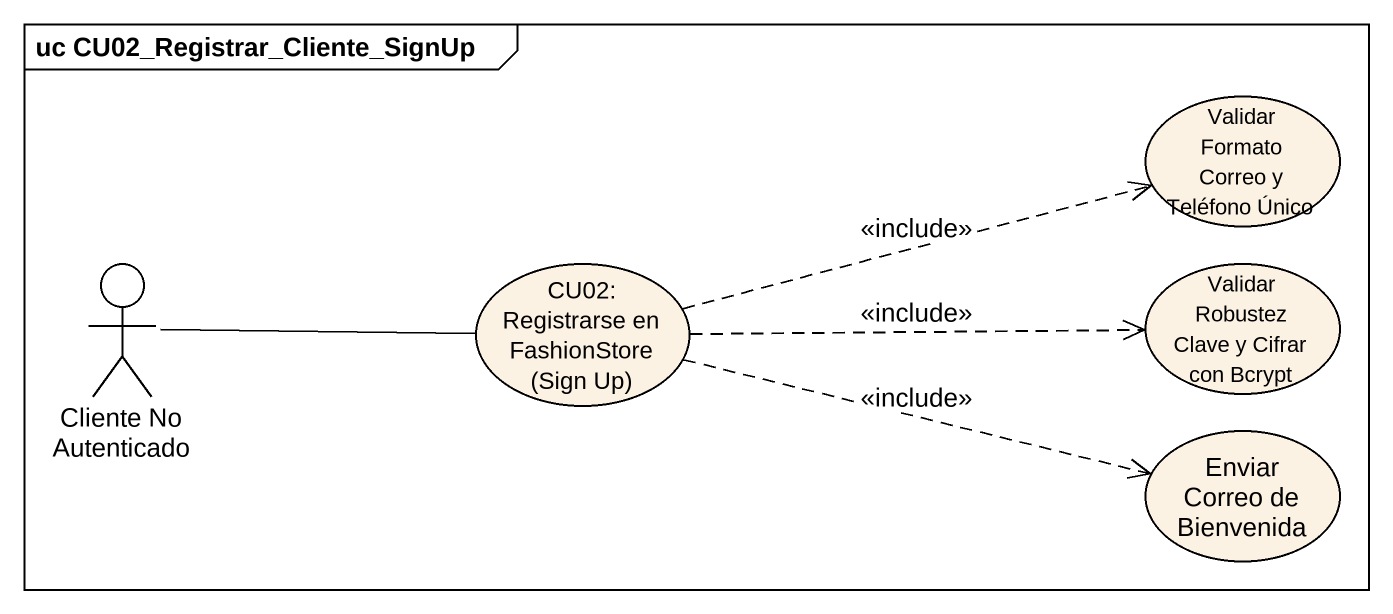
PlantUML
@startuml
mainframe uc CU02_Registrar_Cliente_SignUp
usecase "Validar Formato Correo y Teléfono Único" as Validar_Formato_Correo_y
actor "Cliente No Autenticado" as Cliente_No_Autenticado
usecase "CU02: Registrarse en FashionStore (Sign Up)" as CU02_Registrarse_en
usecase "Validar Robustez Clave y Cifrar con Bcrypt" as Validar_Robustez_Clave_y
usecase "Enviar Correo de Bienvenida" as Enviar_Correo_de_Bienvenida
Cliente_No_Autenticado -right- CU02_Registrarse_en
CU02_Registrarse_en .right.> Validar_Formato_Correo_y : <<include>>
CU02_Registrarse_en .right.> Validar_Robustez_Clave_y : <<include>>
CU02_Registrarse_en .right.> Enviar_Correo_de_Bienvenida : <<include>>
@enduml
